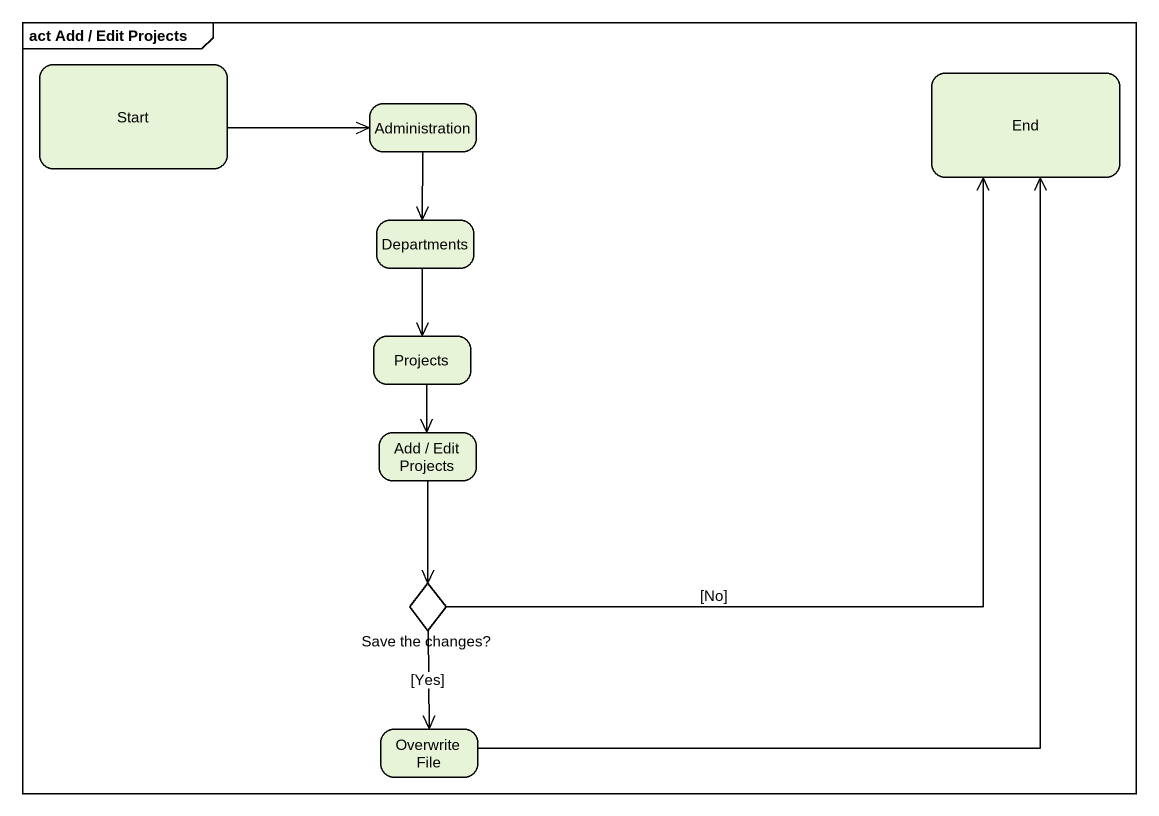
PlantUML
@startuml
mainframe act Add / Edit Projects
hide empty description
state "Start" as Start_
state Administration
state "End" as End_
state Departments
state Projects
state "Add / Edit Projects" as Add_Edit_Projects
state "Save the changes?" as Save_the_changes <<choice>>
state "Overwrite File" as Overwrite_File
Start_ -right-> Administration
Administration --> Departments
Departments --> Projects
Projects --> Add_Edit_Projects
Add_Edit_Projects --> Save_the_changes
Save_the_changes -up-> End_ : [No]
Save_the_changes --> Overwrite_File : [Yes]
Overwrite_File -up-> End_
@enduml
